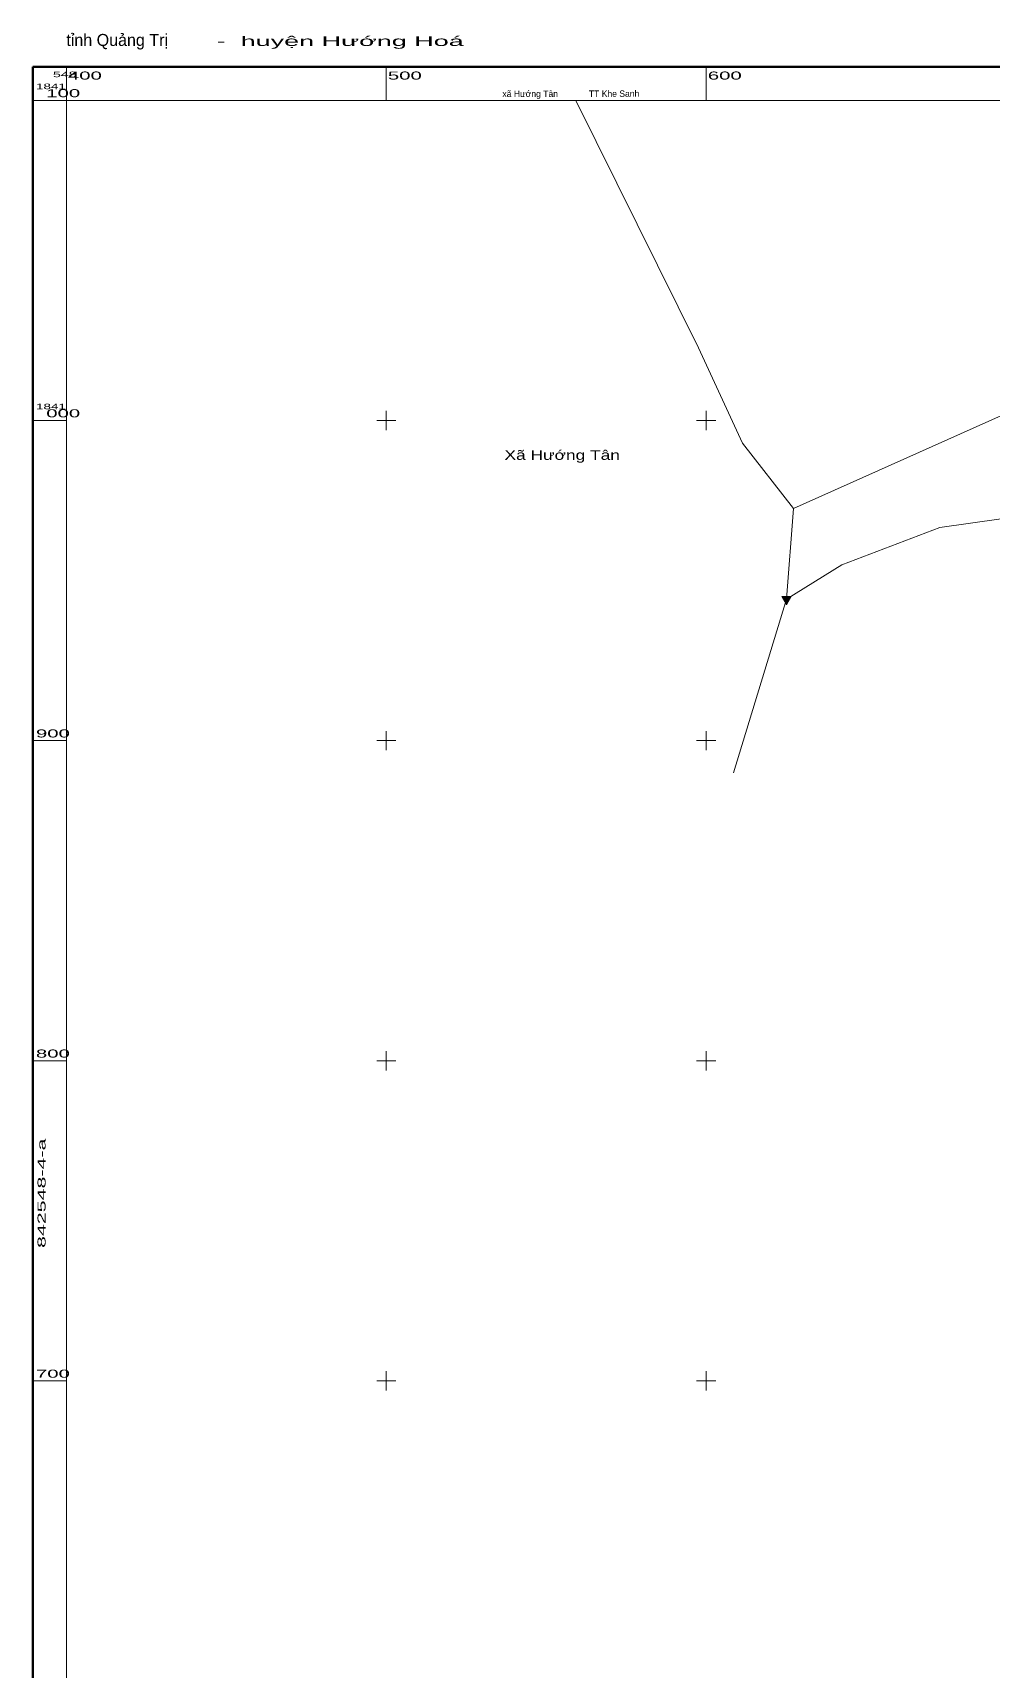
# Model space of a CAD drawing. Header units: metres. Extents: x 548390 to 549118, y 1840259 to 1841146.
# Drawn here: x 548390 to 548690, y 1840609 to 1841121 of the extents above; entities that cross this region are included whole.
import ezdxf
from ezdxf.enums import TextEntityAlignment as Align

# ---------------------------------------------------------------- set-up
doc = ezdxf.new("R2010")
doc.units = ezdxf.units.M
doc.header["$LTSCALE"] = 0.8
for name, color, linetype, lineweight in [('10', 7, 'Continuous', 13), ('46', 7, 'Continuous', 13), ('63', 7, 'Continuous', 13)]:
    doc.layers.add(name, color=color, linetype=linetype, lineweight=lineweight)
doc.layers.add('28', color=7, linetype='Continuous')
doc.layers.add('48', color=7, linetype='Continuous')

msp = doc.modelspace()

# ---------------------------------------------------------------- hatches: boundary and pattern name
at = {"layer": '46'}
msp.add_hatch(color=256, dxfattribs=at).paths.add_polyline_path([(548623.6, 1840945.01), (548626.6, 1840945.01), (548625.1, 1840942.41)])

# ---------------------------------------------------------------- linework, layer by layer
at = {"layer": '10'}
msp.add_lwpolyline([(548736.78, 1841033.88), (548709.98, 1841009.52), (548627.24, 1840972.51)], dxfattribs=at)
at = {"layer": '46'}
for points in [[(548559.29, 1841100), (548597.63, 1841022.74), (548611.33, 1840992.88), (548627.24, 1840972.51), (548625.1, 1840944.14), (548608.53, 1840889.98)], [(548736.62, 1840812.48), (548743.61, 1840818.48), (548757.44, 1840837.83), (548769.65, 1840863.34), (548780.07, 1840895.29), (548784.72, 1840935.41), (548786.31, 1840950.24), (548784.45, 1840963.95), (548778.47, 1840977.46), (548766.56, 1840986.32), (548753.36, 1840987.73), (548737.96, 1840979.14), (548727.66, 1840974.49), (548701.75, 1840970.61), (548673.05, 1840966.59), (548642.4, 1840954.88), (548625.1, 1840944.14)]]:
    msp.add_lwpolyline(points, dxfattribs=at)
msp.add_lwpolyline([(548623.6, 1840945.01), (548626.6, 1840945.01), (548625.1, 1840942.41)], close=True, dxfattribs=at)
at = {"layer": '63'}
for p, q in [((548400, 1841100), (548400, 1841110.5)), ((548500, 1841100), (548500, 1841110.5)), ((548600, 1841100), (548600, 1841110.5)), ((548400, 1841100), (548389.5, 1841100)), ((548400, 1841000), (548389.5, 1841000)), ((548497, 1841000), (548503, 1841000)), ((548500, 1840997), (548500, 1841003)), ((548597, 1841000), (548603, 1841000)), ((548600, 1840997), (548600, 1841003)), ((548500, 1840897), (548500, 1840903)), ((548600, 1840897), (548600, 1840903)), ((548400, 1840900), (548389.5, 1840900)), ((548497, 1840900), (548503, 1840900)), ((548597, 1840900), (548603, 1840900)), ((548400, 1840800), (548389.5, 1840800)), ((548497, 1840800), (548503, 1840800)), ((548500, 1840797), (548500, 1840803)), ((548597, 1840800), (548603, 1840800)), ((548600, 1840797), (548600, 1840803)), ((548500, 1840697), (548500, 1840703)), ((548600, 1840697), (548600, 1840703)), ((548400, 1840700), (548389.5, 1840700)), ((548497, 1840700), (548503, 1840700)), ((548597, 1840700), (548603, 1840700))]:
    msp.add_line(p, q, dxfattribs=at)
at = {"layer": '63', "lineweight": 158}
msp.add_lwpolyline([(548389.5, 1841110.5), (549110.5, 1841110.5), (549110.5, 1840389.5), (548389.5, 1840389.5)], close=True, dxfattribs=at)
at = {"layer": '63'}
msp.add_lwpolyline([(548400, 1841100), (549100, 1841100), (549100, 1840400), (548400, 1840400)], close=True, dxfattribs=at)

# ---------------------------------------------------------------- texts
at = {"layer": '28'}
msp.add_text('xã Hướng Tân             TT Khe Sanh', height=2, rotation=0.083, dxfattribs=at).set_placement((548557.689, 1841101.08), align=Align.CENTER)
at = {"layer": '48', "width": 1.35}
msp.add_text('Xã Hướng Tân', height=3, dxfattribs=at).set_placement((548554.985, 1840987.71), align=Align.CENTER)
at = {"layer": '63'}
msp.add_text('tỉnh Quảng Trị', height=3.75, dxfattribs=at).set_placement((548400, 1841117))
for s, height, width, p in [('  -  huyện Hướng Hoá', 3, 2.1, (548442.32, 1841117)), ('400', 2.5, 1.9, (548400.5, 1841106.5)), ('500', 2.5, 1.9, (548500.5, 1841106.5)), ('600', 2.5, 1.9, (548600.5, 1841106.5)), ('1841', 1.75, 1.8, (548390.5, 1841103.5)), ('1841', 1.75, 1.8, (548390.5, 1841003.5)), ('900', 2.5, 1.9, (548390.5, 1840901)), ('800', 2.5, 1.9, (548390.5, 1840801)), ('700', 2.5, 1.9, (548390.5, 1840701))]:
    msp.add_text(s, height=height, dxfattribs=dict(at, width=width)).set_placement(p)
at = {"layer": '63', "width": 1.9}
for s, height, p in [('548', 1.75, (548403.22, 1841107.25)), ('100', 2.5, (548404.32, 1841101)), ('000', 2.5, (548404.32, 1841001))]:
    msp.add_text(s, height=height, dxfattribs=at).set_placement(p, align=Align.RIGHT)
at = {"layer": '63', "width": 2}
msp.add_text('842548-4-a', height=2.5, rotation=90, dxfattribs=at).set_placement((548393.5, 1840758.61), align=Align.CENTER)

doc.saveas('drawing.dxf')
